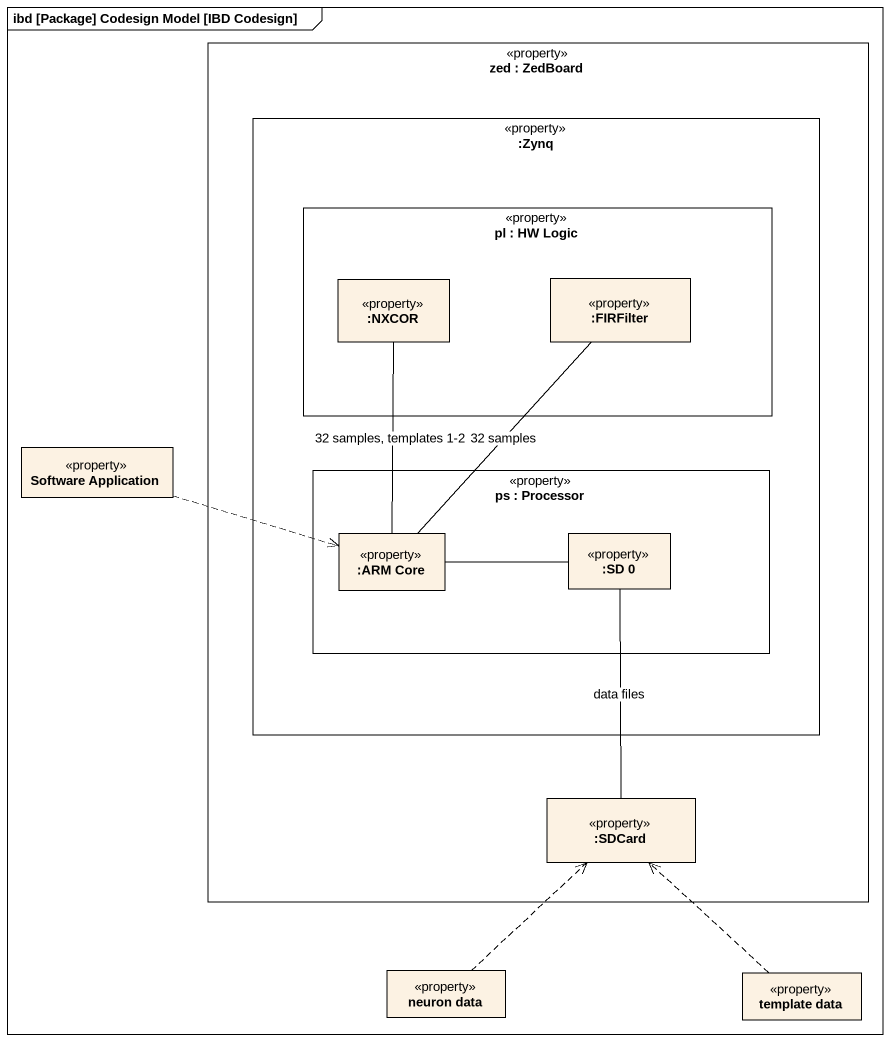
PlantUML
@startuml
mainframe ibd [Package] Codesign Model [IBD Codesign]
rectangle "zed : ZedBoard" as zed <<property>> {
  rectangle ":Zynq" as Zynq <<property>> {
    rectangle "pl : HW Logic" as pl <<property>> {
      rectangle ":NXCOR" as NXCOR <<property>>
      rectangle ":FIRFilter" as FIRFilter <<property>>
    }
    rectangle "ps : Processor" as ps <<property>> {
      rectangle ":ARM Core" as ARM_Core <<property>>
      rectangle ":SD 0" as SD_0 <<property>>
    }
  }
  rectangle ":SDCard" as SDCard <<property>>
}
rectangle "Software Application" as Software_Application <<property>>
rectangle "neuron data" as neuron_data <<property>>
rectangle "template data" as template_data <<property>>
Software_Application .right.> ARM_Core
ARM_Core -up- NXCOR : 32 samples, templates 1-2
ARM_Core -up- FIRFilter : 32 samples
ARM_Core -right- SD_0
SD_0 -- SDCard : data files
neuron_data .up.> SDCard
template_data .up.> SDCard
@enduml
